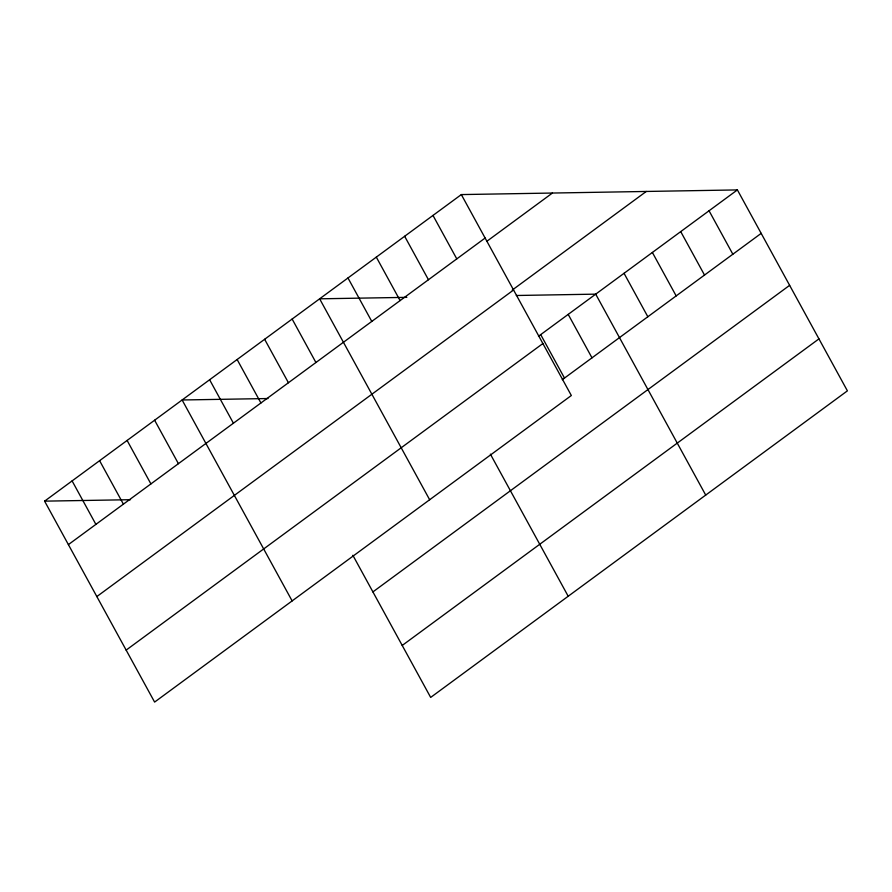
<?xml version="1.0" encoding="UTF-8"?>
<svg xmlns="http://www.w3.org/2000/svg" width="892" height="892" viewBox="0 0 892 892"><rect width="100%" height="100%" fill="white"/><g stroke="black" fill="none" stroke-linecap="round" stroke-linejoin="round"><path stroke-width="1.34" d="M461.331 194.579L571.337 395.513L154.606 702.082L44.6 501.148L461.331 194.579L737.394 189.918L847.4 390.852L430.669 697.421L352.864 555.292M68.394 544.611L485.125 238.041M487.032 241.152L552.427 193.04M512.231 290.078L646.287 191.457M96.838 596.57L513.569 290M538.5 336.239L737.394 189.918M126.151 650.112L542.882 343.543M562.283 379.691L761.188 233.37M372.901 591.909L789.632 285.34M402.214 645.451L818.945 338.882M406.841 297.348L319.637 298.82L429.654 499.743M516.312 295.497L595.7 294.148L705.717 495.082M268.013 398.534L182.124 399.984L292.13 600.918M44.6 501.148L130.5 499.698M709.051 210.768L732.845 254.22M680.719 231.608L704.513 275.059M652.375 252.458L676.169 295.91M624.043 273.298L647.837 316.76M568.204 314.385L591.987 357.837M540.697 334.612L564.491 378.074M432.988 215.429L456.782 258.881M404.656 236.28L428.45 279.731M490.377 454.128L568.193 596.246M376.312 257.119L400.107 300.582M347.98 277.969L371.774 321.421M292.141 319.046L315.924 362.509M264.634 339.283L288.428 382.735M237.127 359.521L260.921 402.972M209.62 379.747L233.414 423.209M154.617 420.221L178.411 463.673M127.11 440.447L150.904 483.91M99.603 460.685L123.397 504.136M72.107 480.922L95.89 524.373"/></g></svg>
